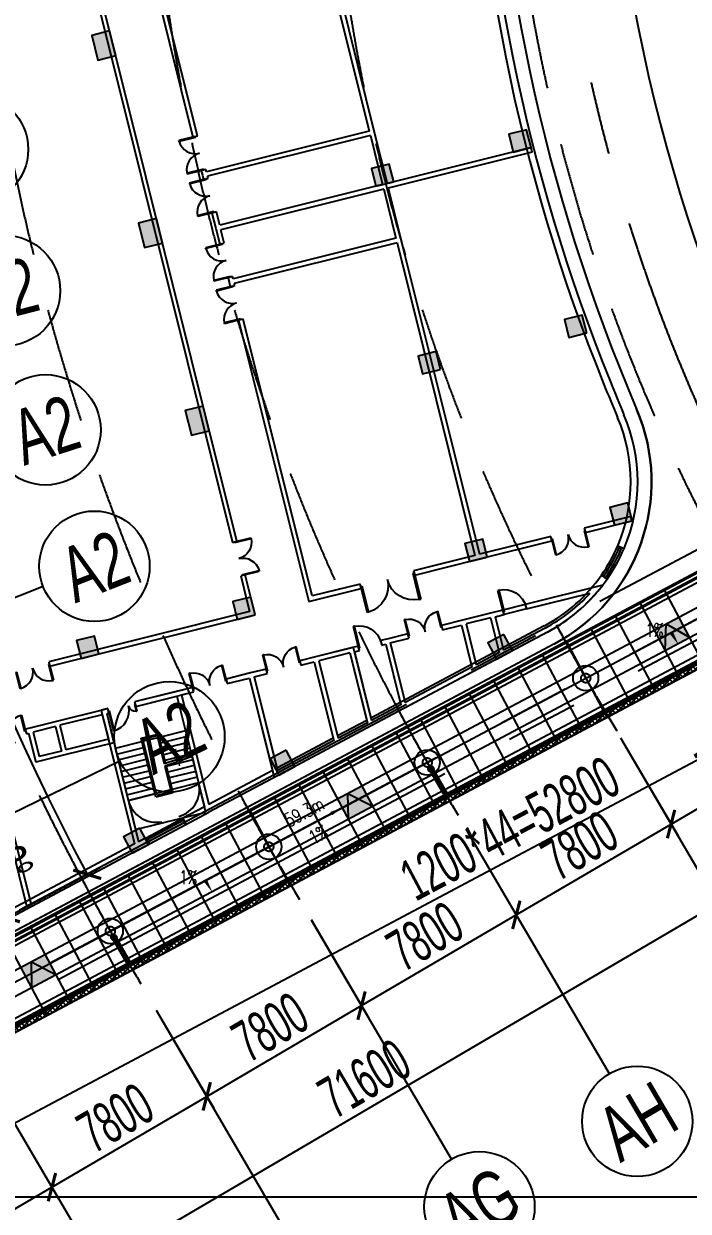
# Model space of a CAD drawing. Extents: x 1962160 to 37842216, y -162679 to 2997677.
# Drawn here: x 37514656 to 37543549, y 2691068 to 2742666 of the extents above; entities that cross this region are included whole.
import ezdxf
from ezdxf.enums import TextEntityAlignment as Align

# ---------------------------------------------------------------- set-up
doc = ezdxf.new("R2010")
doc.units = 0
doc.header["$LTSCALE"] = 1000
for name, pattern in [('CENTER', [2, 1.25, -0.25, 0.25, -0.25]), ('CENTER2', [28.575, 19.05, -3.175, 3.175, -3.175]), ('DASH', [0.35, 0.25, -0.1]), ('HIDDEN', [0.375, 0.25, -0.125])]:
    doc.linetypes.add(name, pattern=pattern)
doc.layers.get('0').update_dxf_attribs({"color": 8})
doc.layers.get('Defpoints').update_dxf_attribs({"color": 8})
for name, color, linetype in [('#幕墙线-平面', 8, 'Continuous'), ('#标注', 8, 'Continuous'), ('#虚线', 8, 'HIDDEN'), ('#轴线', 8, 'CENTER2'), ('1-WIN-1', 8, 'Continuous'), ('A-AL-E', 8, 'Continuous'), ('A-COLS-PLAN-C', 8, 'DASH'), ('A-COLS-PLAN-S', 8, 'DASH'), ('A-DETL-ALUM', 8, 'Continuous'), ('A-DIMS-SYMB', 8, 'Continuous'), ('A-FLOR', 8, 'Continuous'), ('A-FLOR-OTLN', 8, 'Continuous'), ('A-GRID', 8, 'CENTER'), ('A-HATH', 8, 'Continuous'), ('A-NOTE', 8, 'Continuous'), ('A-ROOF-DRAN', 8, 'Continuous'), ('A-STRS-HRAL', 8, 'Continuous'), ('COLUMN', 8, 'Continuous'), ('DIM', 8, 'Continuous'), ('G-ACCS', 8, 'Continuous'), ('PUB_HATCH', 8, 'Continuous'), ('周边建筑', 8, 'Continuous'), ('建-填充', 8, 'Continuous'), ('水-雨水-压力流-标识', 8, 'Continuous')]:
    doc.layers.add(name, color=color, linetype=linetype)
doc.layers.add('A-X-CHEK', color=8, linetype='Continuous', plot=False)
doc.styles.add('#文字', font='jrs.shx', dxfattribs={"width": 0.7, "bigfont": 'hztxt.shx'})
doc.styles.add('_TCH_DIM', font='SIMPLEX', dxfattribs={"bigfont": 'GBCBIG'})
doc.styles.add('JHZX', font='jrs.shx', dxfattribs={"width": 0.6, "bigfont": 'jhz.shx'})
doc.dimstyles.new('JZBZ-600', dxfattribs={"dimscale": 600, "dimtxt": 3, "dimasz": 1.5, "dimexe": 1, "dimexo": 1, "dimgap": 0.5, "dimtad": 1, "dimdec": 0, "dimdsep": 46, "dimtxsty": 'JHZX', "dimblk1": 'ARCHTICK', "dimblk2": 'ARCHTICK', "dimsah": 1, "dimcen": 0, "dimclrd": 1, "dimclre": 1, "dimclrt": 2, "dimadec": 1, "dimazin": 2, "dimtfac": 1, "dimtdec": 0, "dimtix": 1, "dimtmove": 0, "dimatfit": 3, "dimfxl": 1, "dimtolj": 1, "dimlwd": -1, "dimlwe": -1, "dimarcsym": 1})

# ---------------------------------------------------------------- blocks, each defined once
blk = doc.blocks.new('排水沟区域')
at = {"layer": 'A-HATH'}
h = blk.add_hatch(dxfattribs=at)
h.set_pattern_fill('ANSI37', color=256, scale=100)
h.set_pattern_definition([(45, (0, 0), (-112.2532015, 112.2532015), []), (135, (0, 0), (-112.2532015, -112.2532015), [])])
edge = h.paths.add_edge_path()
edge.add_arc((35596527, 2883876), 6300, 248.9342, 278.1515, ccw=False)
edge.add_arc((35587918, 2861526), 17650, 68.9342, 118)
edge.add_line((35579632, 2877110), (35548509, 2860561))
edge.add_arc((35527312, 2900427), 45150, 284.0803, 298, ccw=False)
edge.add_line((35538296, 2856633), (35538377, 2857015))
edge.add_arc((35527312, 2900427), 44800, 284.2996, 298)
edge.add_line((35548344, 2860871), (35579468, 2877419))
edge.add_arc((35587918, 2861526), 18000, 68.9342, 118, ccw=False)
edge.add_arc((35596527, 2883876), 5950, 248.9342, 276.1268)
edge.add_arc((35647973, 2918657), 65100, 218.69365, 219.05579)
blk.add_lwpolyline([(35597420, 2877639, -0.12818), (35594262, 2877997, 0.217422), (35579632, 2877110), (35548509, 2860561, -0.060811), (35538296, 2856633), (35538377, 2857015, 0.059851), (35548344, 2860871), (35579468, 2877419, -0.217422), (35594388, 2878323, 0.11921), (35597162, 2877960, 0.00158), (35597420, 2877639)], format="xyb", dxfattribs=at)
blk = doc.blocks.new('A$C58e34137')
at = {"layer": 'A-X-CHEK'}
blk.add_blockref('排水沟区域', (-35647973, -2918657), dxfattribs=at)
blk = doc.blocks.new('雨水立管')
for radius in [80, 50]:
    blk.add_circle((0, 0), radius)
blk = doc.blocks.new('雨水')
at = {"layer": 'A-DIMS-SYMB'}
for points in [[(35576600, 2878870, 0, 0, 0), (35577451, 2877444, 0, 160, 0), (35577143, 2877959, 0, 0, 0)], [(35556330, 2868118, 0, 0, 0), (35557180, 2866692, 0, 160, 0), (35556873, 2867207, 0, 0, 0)]]:
    blk.add_lwpolyline(points, format="xyseb", dxfattribs=at)
at = {"layer": 'A-ROOF-DRAN'}
for points in [[(35566612, 2872029), (35567256, 2870923)], [(35566676, 2872067), (35567321, 2870960)], [(35566741, 2872104), (35567386, 2870998)], [(35552831, 2864703), (35553470, 2863593)], [(35552961, 2864778), (35553600, 2863668)]]:
    blk.add_lwpolyline(points, dxfattribs=at)
at = {"xscale": 1.5, "yscale": 1.5, "zscale": 1.5}
for p in [(35566676, 2872067), (35552896, 2864741)]:
    blk.add_blockref('雨水立管', p, dxfattribs=at)
at = {"layer": 'A-DIMS-SYMB', "style": '_TCH_DIM', "width": 0.705882}
for p in [(35576003, 2877805), (35555732, 2867053)]:
    blk.add_text('1%', height=595, dxfattribs=at).set_placement(p)
blk = doc.blocks.new('1100')
at = {"layer": 'A-DETL-ALUM', "ltscale": 0.3}
blk.add_circle((35572079, 2737405), 550, dxfattribs=at)
blk = doc.blocks.new('_YZHK')
blk.add_circle((0, 0), 0.5)
blk = doc.blocks.new('ASDFASD')
at = {"layer": 'A-COLS-PLAN-C', "ltscale": 0.3, "xscale": 400, "yscale": 400, "zscale": 400}
for p in [(35573408, 2876009), (35566518, 2872345), (35559628, 2868682), (35552739, 2865019)]:
    blk.add_blockref('_YZHK', p, dxfattribs=at)
blk = doc.blocks.new('$WINLIB2D$00000001')
for points in [[(-0.5, 0.5), (-0.5, -0.5)], [(-0.5, 0.5), (0.5, 0.5)], [(0.5, -0.5), (0.5, 0.5)], [(0.5, 0.167), (-0.5, 0.167)], [(0.5, -0.167), (-0.5, -0.167)], [(-0.5, -0.5), (0.5, -0.5)]]:
    blk.add_lwpolyline(points)
blk = doc.blocks.new('$DorLib2D$00000002')
at = {"layer": '1-WIN-1'}
for p, q in [((-0.5, 0), (-0.5, 0.4875)), ((-0.475, 0.4875), (-0.5, 0.4875)), ((-0.475, 0), (-0.475, 0.4875)), ((0.475, 0), (0.475, 0.4875)), ((0.475, 0.4875), (0.5, 0.4875)), ((0.5, 0), (0.5, 0.4875)), ((-0.5, 0), (-0.475, 0)), ((0.5, 0), (0.475, 0))]:
    blk.add_line(p, q, dxfattribs=at)
for centre, start, end in [((-0.4875, 0), 0, 88.53072), ((0.4875, 0), 91.46928, 180)]:
    blk.add_arc(centre, 0.4875, start, end, dxfattribs=at)
blk = doc.blocks.new('$DorLib2D$00000225')
for p, q in [((0.475, -0.001), (0.475, 0.752)), ((0.475, 0.752), (0.5, 0.752)), ((0.5, -0.001), (0.5, 0.752)), ((-0.5, 0), (-0.5, 0.252)), ((-0.475, 0.252), (-0.5, 0.252)), ((-0.475, 0), (-0.475, 0.252)), ((-0.475, 0), (-0.5, 0)), ((0.475, -0.001), (0.5, -0.001))]:
    blk.add_line(p, q)
for centre, radius, start, end in [((0.505, -0.002), 0.755, 92.2493, 179.7238), ((-0.501, 0.003), 0.251, 359.7899, 84.0974)]:
    blk.add_arc(centre, radius, start, end)
blk = doc.blocks.new('$DorLib2D$00000001')
for p, q in [((0.45, 0.975), (0.5, 0.975)), ((0.45, 0), (0.45, 0.975)), ((0.5, 0), (0.5, 0.975)), ((0.5, 0), (0.45, 0))]:
    blk.add_line(p, q)
blk.add_arc((0.475, 0), 0.975, 91.4693, 180)
blk = doc.blocks.new('_FZH')
blk.add_lwpolyline([(-0.5, -0.5), (0.5, -0.5), (0.5, 0.5), (-0.5, 0.5)], close=True)
at = {"layer": 'PUB_HATCH'}
blk.add_solid([(-0.5, -0.5), (0.5, -0.5), (-0.5, 0.5), (0.5, 0.5)], dxfattribs=at)
blk = doc.blocks.new('567')
at = {"layer": '周边建筑'}
for p, q in [((-41177, 75951), (-55910, 103660)), ((-50094, 93999), (-54884, 103008)), ((-49854, 94187), (-54547, 103014)), ((-45497, 100633), (-52545, 98875)), ((-45448, 100439), (-52497, 98681)), ((-52497, 98681), (-52545, 98875)), ((-45037, 98789), (-46298, 98475)), ((-44989, 98595), (-46056, 98329)), ((-44867, 98934), (-45061, 98886)), ((-45061, 98886), (-45037, 98789)), ((-44747, 97625), (-44989, 98595)), ((-44819, 98740), (-44867, 98934)), ((-44528, 97576), (-44819, 98740)), ((-45984, 97213), (-46298, 98475)), ((-45814, 97359), (-46056, 98329)), ((-44747, 97625), (-45814, 97359)), ((-44020, 95538), (-44528, 97576)), ((-41933, 97914), (-42127, 97866)), ((-42127, 97866), (-39901, 88939)), ((-39756, 89181), (-41933, 97914)), ((-45452, 95078), (-45984, 97213)), ((-44698, 97431), (-45766, 97164)), ((-45306, 95321), (-45766, 97164)), ((-44239, 95587), (-44698, 97431)), ((-9769, 96658), (-36748, 89931)), ((-36700, 89737), (-9721, 96464)), ((-44045, 95635), (-49854, 94187)), ((-44239, 95587), (-45306, 95321)), ((-43972, 95344), (-44045, 95635)), ((-43972, 95344), (-44020, 95538)), ((-44190, 95393), (-49757, 94005)), ((-47965, 94452), (-45694, 95018)), ((-45947, 94955), (-45659, 93800)), ((-45694, 95018), (-45406, 93863)), ((-44190, 95393), (-45452, 95078)), ((-44190, 95393), (-44166, 95296)), ((-44190, 95393), (-44166, 95296)), ((-44166, 95296), (-43972, 95344)), ((-44166, 95296), (-43972, 95344)), ((-47965, 94452), (-49226, 94137)), ((-47965, 94452), (-47677, 93297)), ((-47677, 93297), (-47965, 94452)), ((-47712, 94515), (-47425, 93360)), ((-47460, 94578), (-47172, 93423)), ((-47208, 94641), (-46920, 93486)), ((-46956, 94704), (-46668, 93549)), ((-46703, 94766), (-46415, 93612)), ((-46451, 94829), (-46163, 93675)), ((-46199, 94892), (-45911, 93738)), ((-5943, 94932), (-19139, 91642)), ((-19090, 91448), (-6088, 94690)), ((-50094, 93999), (-49847, 93536)), ((-49582, 93677), (-49757, 94005)), ((-49226, 94137), (-48464, 91081)), ((-43682, 94180), (-43876, 94132)), ((-43682, 94180), (-43876, 94132)), ((-43876, 94132), (-43428, 92337)), ((-43876, 94132), (-43247, 91609)), ((-43210, 92288), (-43682, 94180)), ((-43053, 91657), (-43682, 94180)), ((-49847, 93536), (-49582, 93677)), ((-47822, 93261), (-45261, 93900)), ((-47750, 93217), (-45305, 93827)), ((-47662, 93239), (-45392, 93805)), ((-45235, 93174), (-45392, 93805)), ((-45305, 93827), (-45147, 93196)), ((-45261, 93900), (-45075, 93153)), ((-47636, 92514), (-47822, 93261)), ((-47592, 92587), (-47750, 93217)), ((-47505, 92608), (-47662, 93239)), ((-45147, 93196), (-46378, 92889)), ((-45235, 93174), (-46378, 92889)), ((-46190, 92355), (-46378, 92889)), ((-45075, 93153), (-46358, 92832)), ((-45689, 91773), (-45977, 92928)), ((-45437, 91836), (-45725, 92990)), ((-45184, 91899), (-45472, 93053)), ((-44932, 91962), (-45220, 93116)), ((-46456, 92808), (-47636, 92514)), ((-46476, 92865), (-47592, 92587)), ((-46476, 92865), (-47505, 92608)), ((-47203, 91395), (-47491, 92550)), ((-47203, 91395), (-47491, 92550)), ((-46950, 91458), (-47238, 92613)), ((-46698, 91521), (-46986, 92676)), ((-46446, 91584), (-46734, 92739)), ((-46194, 91647), (-46481, 92802)), ((-46293, 92347), (-46476, 92865)), ((-46315, 92191), (-46107, 92361)), ((-46107, 92361), (-46293, 92347)), ((-45941, 91710), (-46229, 92865)), ((-48737, 92087), (-49002, 91947)), ((-49002, 91947), (-48473, 90951)), ((-48233, 91139), (-48737, 92087)), ((-43428, 92337), (-48233, 91139)), ((-43380, 92142), (-48136, 90957)), ((-46137, 92204), (-46315, 92191)), ((-46059, 91681), (-46240, 92196)), ((-45961, 91705), (-46137, 92204)), ((-44932, 91962), (-45961, 91705)), ((-43380, 92142), (-43247, 91609)), ((-43053, 91657), (-43210, 92288)), ((-48464, 91081), (-47203, 91395)), ((-46059, 91681), (-47203, 91395)), ((-43247, 91609), (-43053, 91657)), ((-43247, 91609), (-43053, 91657)), ((-19139, 91642), (-19090, 91448)), ((-46900, 87993), (-48473, 90951)), ((-46660, 88181), (-48136, 90957)), ((-22438, 90820), (-23117, 90650)), ((-22389, 90625), (-22438, 90820)), ((-20788, 91231), (-20982, 91182)), ((-20982, 91182), (-20934, 90988)), ((-20934, 90988), (-20837, 91013)), ((-19071, 83929), (-20837, 91013)), ((-20594, 91279), (-20788, 91231)), ((-20643, 91061), (-20546, 91085)), ((-18877, 83978), (-20643, 91061)), ((-20546, 91085), (-20594, 91279)), ((-23117, 90650), (-23796, 90481)), ((-23796, 90481), (-23748, 90287)), ((-23748, 90287), (-23166, 90432)), ((-21400, 83349), (-23166, 90432)), ((-22972, 90480), (-22389, 90625)), ((-21205, 83397), (-22972, 90480)), ((-42690, 90202), (-42884, 90153)), ((-42690, 90202), (-42884, 90153)), ((-42884, 90153), (-42642, 89183)), ((-42884, 90153), (-42642, 89183)), ((-42424, 89134), (-42690, 90202)), ((-42424, 89134), (-42690, 90202)), ((-36748, 89931), (-36700, 89737)), ((-25446, 90070), (-25640, 90021)), ((-25640, 90021), (-25591, 89827)), ((-25591, 89827), (-25494, 89851)), ((-23728, 82768), (-25494, 89851)), ((-25252, 90118), (-25446, 90070)), ((-25300, 89900), (-25203, 89924)), ((-23534, 82817), (-25300, 89900)), ((-25203, 89924), (-25252, 90118)), ((-39901, 88939), (-38155, 89374)), ((-38203, 89568), (-39756, 89181)), ((-27095, 89658), (-39321, 86610)), ((-39078, 86464), (-27047, 89464)), ((-38155, 89374), (-38203, 89568)), ((-27047, 89464), (-27095, 89658)), ((-42642, 89183), (-46960, 88106)), ((-42594, 88989), (-46664, 87974)), ((-42642, 89183), (-46660, 88181)), ((-42594, 88989), (-46564, 87999)), ((-42594, 88989), (-42448, 88407)), ((-42594, 88989), (-42448, 88407)), ((-42254, 88455), (-42424, 89134)), ((-42254, 88455), (-42424, 89134)), ((-42448, 88407), (-42254, 88455)), ((-42448, 88407), (-42254, 88455)), ((-45497, 85354), (-46960, 88106)), ((-45497, 85354), (-46900, 87993)), ((-45357, 85517), (-46664, 87974)), ((-45257, 85542), (-46564, 87999)), ((-4274, 87413), (-18925, 83760)), ((-4322, 87607), (-18877, 83978)), ((-41892, 87000), (-42086, 86951)), ((-41892, 87000), (-42086, 86951)), ((-42086, 86951), (-41940, 86369)), ((-42086, 86951), (-41940, 86369)), ((-41722, 86321), (-41892, 87000)), ((-41722, 86321), (-41892, 87000)), ((-41940, 86369), (-45357, 85517)), ((-41892, 86175), (-45260, 85335)), ((-41940, 86369), (-45257, 85542)), ((-41892, 86175), (-45160, 85360)), ((-41553, 84817), (-41892, 86175)), ((-41553, 84817), (-41892, 86175)), ((-41311, 84671), (-41722, 86321)), ((-41335, 84768), (-41722, 86321)), ((-39321, 86610), (-38752, 84330)), ((-38558, 84378), (-39078, 86464)), ((-44723, 83899), (-45497, 85354)), ((-44723, 83899), (-45497, 85354)), ((-44583, 84061), (-45260, 85335)), ((-44483, 84086), (-45160, 85360)), ((-41553, 84817), (-44583, 84061)), ((-41505, 84623), (-44486, 83879)), ((-41553, 84817), (-44483, 84086)), ((-41311, 84671), (-44386, 83904)), ((-41505, 84623), (-41451, 84407)), ((-41257, 84456), (-41335, 84768)), ((-41451, 84407), (-41257, 84456)), ((-38752, 84330), (-38558, 84378)), ((-40647, 76233), (-44723, 83899)), ((-43949, 82443), (-44723, 83899)), ((-43809, 82605), (-44486, 83879)), ((-40382, 76374), (-44386, 83904)), ((-19071, 83929), (-21205, 83397)), ((-18925, 83760), (-21157, 83203)), ((-41166, 83264), (-43809, 82605)), ((-41015, 83485), (-41209, 83437)), ((-41209, 83437), (-41166, 83264)), ((-40948, 83216), (-41015, 83485)), ((-40718, 82294), (-40948, 83216)), ((-21351, 83155), (-23583, 82598)), ((-21400, 83349), (-23534, 82817)), ((-19790, 76895), (-21351, 83155)), ((-19596, 76943), (-21157, 83203)), ((-41118, 83070), (-43712, 82423)), ((-41118, 83070), (-40912, 82245)), ((-23728, 82768), (-37312, 79381)), ((-23583, 82598), (-37264, 79187)), ((-42304, 79349), (-43949, 82443)), ((-42164, 79511), (-43712, 82423)), ((-40912, 82245), (-40718, 82294)), ((-37978, 82050), (-38172, 82001)), ((-37312, 79381), (-37978, 82050)), ((-38172, 82001), (-37482, 79236)), ((-40355, 80838), (-40549, 80790)), ((-40549, 80790), (-40344, 79965)), ((-40125, 79917), (-40355, 80838)), ((-40344, 79965), (-42164, 79511)), ((-40295, 79771), (-42067, 79330)), ((-40029, 78704), (-40295, 79771)), ((-39811, 78655), (-40125, 79917)), ((-41675, 78166), (-42304, 79349)), ((-41535, 78329), (-42067, 79330)), ((-37482, 79236), (-36684, 76034)), ((-36490, 76082), (-37264, 79187)), ((-40029, 78704), (-41535, 78329)), ((-39981, 78510), (-41438, 78147)), ((-39981, 78510), (-39884, 78119)), ((-39689, 78168), (-39811, 78655)), ((-40648, 76234), (-41675, 78166)), ((-40471, 76328), (-41438, 78147)), ((-39884, 78119), (-39689, 78168)), ((-39640, 77144), (-39884, 78119)), ((-39446, 77193), (-39689, 78168)), ((-39446, 77193), (-39640, 77144)), ((-39640, 77144), (-38949, 74373)), ((-38607, 73828), (-39446, 77193)), ((-19790, 76895), (-19596, 76943)), ((-36684, 76034), (-36490, 76082)), ((-36127, 74627), (-36321, 74578)), ((-36321, 74578), (-35818, 72562)), ((-35624, 72610), (-36127, 74627)), ((-38342, 73634), (-38170, 73880)), ((-36896, 73175), (-37014, 72899)), ((-35818, 72562), (-35624, 72610))]:
    blk.add_line(p, q, dxfattribs=at)
for points, format in [([(-1000, 78694, 0.098236), (-30965, 72352, -0.389733), (-41177, 75951), (-55910, 103660, -0.432463), (-52158, 114698, -0.001332), (-51546, 114974, -0.001332)], "xyb"), ([(-45287, 94497, 0, 0, 0), (-48527, 93689, 0, 0, 0), (-48062, 91825, 0, 0, 0), (-46170, 92297, 0, 80, 0), (-46461, 92224, 0, 0, 0)], "xyseb"), ([(-44880, 92619, 0, 0, 0), (-46015, 92336, 0, 80, 0), (-45724, 92408, 0, 0, 0)], "xyseb")]:
    blk.add_lwpolyline(points, format=format, dxfattribs=at)
for centre, radius, start, end in [((-47662, 93239), 1250, 104, 191.2487), ((-47493, 92560), 1200, 194.4775, 284), ((0, 0), 79600, 90.64783, 112.05721), ((0, 0), 79300, 90.65028, 112.05727), ((0, 0), 78700, 90.72805, 113.17007), ((-34113, 79707), 7100, 208, 235.1487), ((-34113, 79707), 8000, 208, 293.1701), ((-34113, 79707), 7400, 208, 235.1487), ((-34113, 79707), 7400, 208.0118, 232.603), ((-34113, 79707), 7200, 208.012, 227.8011), ((-34113, 79707), 7200, 235.1487, 246.9218), ((-34113, 79707), 7100, 235.1487, 246.9218), ((-34113, 79707), 7400, 235.1487, 246.9218), ((-34113, 79707), 7300, 235.1487, 246.9218), ((-1683, 4041), 75222, 112.02483, 113.20245), ((-1683, 4041), 74922, 112.02476, 113.20251), ((-34113, 79707), 7400, 246.9218, 293.1708), ((-34113, 79707), 7100, 246.9218, 293.1701)]:
    blk.add_arc(centre, radius, start, end, dxfattribs=at)
at = {"layer": 'COLUMN'}
for p, xscale, yscale, zscale, rotation in [((-41304, 96216), 799.9999999999732, 799.9999999999732, 799.9999999999732, 14.00000000000445), ((-15159, 95520), 1099.999999999926, 799.9999999999873, 799.999999999987, 14.00000000000297), ((-49705, 94121), 800.0000000002524, 800.0000000002524, 800.0000000002524, 117.9999999999917), ((-23309, 93488), 1099.999999999926, 799.9999999999873, 799.999999999987, 14.00000000000297), ((-31460, 91456), 1099.999999999926, 799.9999999999873, 799.999999999987, 14.00000000000297), ((-39610, 89424), 799.999999999987, 799.999999999987, 799.999999999987, 14.00000000000849), ((-46318, 87751), 799.9999999999376, 799.9999999999376, 799.9999999999376, 117.9999999999848), ((-20793, 83397), 800.0000000005235, 800.0000000005235, 800.0000000005235, 14.00000000002469), ((-28944, 81365), 800.0000000004529, 800.0000000004529, 800.0000000004529, 14.00000000000447), ((-37094, 79333), 800.0000000003544, 800.0000000003544, 800.0000000003544, 13.99999999997616), ((-41286, 78287), 800.0000000000465, 800.0000000000465, 800.0000000000465, 117.9999999999995), ((-19305, 77430), 800.0000000005235, 800.0000000005235, 800.0000000005235, 14.00000000002469), ((-27357, 75010), 800.0000000003544, 800.0000000003544, 800.0000000003544, 13.99999999997616), ((-35522, 73026), 800.0000000003544, 800.0000000003544, 800.0000000003544, 13.99999999997616)]:
    blk.add_blockref('_FZH', p, dxfattribs=dict(at, xscale=xscale, yscale=yscale, zscale=zscale, rotation=rotation))
at = {"layer": '周边建筑'}
for name, p, xscale, yscale, zscale, rotation in [('$DorLib2D$00000002', (-45146, 99638), 1500, 1500, -1500, 284.0000000000013), ('$DorLib2D$00000002', (-42212, 98617), 1500, 1500, 1500, 103.9999999999994), ('$DorLib2D$00000225', (-43924, 94738), 1200, 1200, 200, 104.0000000000005), ('$DorLib2D$00000225', (-43924, 94738), 1200, 1200, 1200, 104.0000000000039), ('$WINLIB2D$00000001', (-49292, 92812), 1800, 300, -1800, 297.9999999999936), ('$DorLib2D$00000002', (-19842, 91364), 1500, 1500, 200, 14.00000000000031), ('$DorLib2D$00000002', (-42968, 90905), -1500, 1500, 200, 284.0000000000074), ('$DorLib2D$00000002', (-42968, 90905), -1500, 1500, 1500, 284.0000000000039), ('$DorLib2D$00000002', (-21686, 90904), 1500.000000000001, 1500.000000000001, 200, 14.00000000000847), ('$DorLib2D$00000002', (-24500, 90202), 1500, 1500, 200, 13.99999999999165), ('$DorLib2D$00000002', (-26343, 89743), 1500, 1500, 200, 14.00000000000059), ('$DorLib2D$00000002', (-37451, 89653), -1500, 1500, 1500, 193.9999999999991), ('$DorLib2D$00000002', (-42170, 87703), -1500, 1500, 200, 283.9999999999999), ('$DorLib2D$00000002', (-42170, 87703), -1500, 1500, 1500, 283.9999999999999), ('$DorLib2D$00000001', (-41233, 83946), -1000, 1000, 1000, 284.0000000000084), ('$DorLib2D$00000002', (-38365, 83190), -2400, 2400, 200, 104.000000000001), ('$DorLib2D$00000002', (-40634, 81542), -1500.000000000001, 1500, 1500, 283.9999999999999), ('$DorLib2D$00000001', (-39665, 77656), -1004.987562112109, 1004.987562112109, 1004.987562112109, 284.0000000000005), ('$DorLib2D$00000002', (-36405, 75330), 1500, 1500, 200, 103.9999999999939)]:
    blk.add_blockref(name, p, dxfattribs=dict(at, xscale=xscale, yscale=yscale, zscale=zscale, rotation=rotation))
blk = doc.blocks.new('总体道路0521')
at = {"layer": 'G-ACCS'}
blk.add_line((35647932.545, 2918591.977), (35647866.065, 2918591.977), dxfattribs=at)
blk.add_arc((35647972.511, 2918657.177), 73.7, 182.27214, 208.50495, dxfattribs=at)
blk = doc.blocks.new('A$C06ac024f')
at = {"layer": 'A-AL-E'}
for points in [[(-60430, -24211, -0.319982), (-66561, -36411), (-103566, -56086, -0.432463), (-114880, -52240, -0.001403), (-115171, -51595)], [(-66627, -36389), (-103589, -56042, -0.432463), (-114834, -52220, -0.001385), (-115122, -51583)], [(-50267, -40767, -0.141461), (-53638, -40474, 0.217422), (-68434, -41370), (-99558, -57919, -0.182927), (-131127, -61945, 0.1475), (-148450, -62949, 0.135523)], [(-50228, -40963, -0.141461), (-53710, -40661, 0.217422), (-68340, -41547), (-99464, -58096, -0.182927), (-131174, -62139, 0.1475), (-148382, -63136, 0.1475)]]:
    blk.add_lwpolyline(points, format="xyb", dxfattribs=at)
at = {"layer": 'A-DIMS-SYMB'}
blk.add_lwpolyline([(-88069, -49830, 0, 0, 0), (-85105, -48254, 0, 160, 0), (-85635, -48535, 0, 0, 0)], format="xyseb", dxfattribs=at)
at = {"layer": 'A-FLOR-OTLN'}
blk.add_lwpolyline([(-109101, -59317, 0.09676), (-102123, -57301), (-56188, -32877)], format="xyb", dxfattribs=at)
at = {"layer": 'A-STRS-HRAL'}
for points in [[(-103401, -56395), (-66397, -36720, 0.289241), (-59936, -25409, -0.002385), (-60176, -24837, -0.302454), (-66491, -36543), (-103495, -56219, -0.16005), (-108631, -57107), (-108673, -57303, 0.16043), (-103401, -56395)], [(-103401, -56395), (-66397, -36720, 0.289241), (-59936, -25409, -0.002385), (-60176, -24837, -0.302454), (-66491, -36543), (-103495, -56219, -0.16005), (-108631, -57107), (-108673, -57303, 0.16043), (-103401, -56395)], [(-109595, -61643), (-109549, -61424, 0.059294), (-99722, -57610), (-68599, -41061, -0.217422), (-53512, -40147, 0.113563), (-50959, -40511, 0.000917), (-50811, -40698, -0.11921), (-53584, -40334, 0.217422), (-68505, -41238), (-99628, -57787, -0.059851), (-109595, -61643)]]:
    blk.add_lwpolyline(points, format="xyb", dxfattribs=at)
at = {"xscale": 1000, "yscale": 1000, "zscale": 1000}
blk.add_blockref('总体道路0521', (-35647972511, -2918657177), dxfattribs=at)
at = {"layer": 'A-COLS-PLAN-S'}
blk.add_blockref('ASDFASD', (-35647973, -2918657), dxfattribs=at)
at = {"layer": 'A-ROOF-DRAN'}
blk.add_blockref('雨水', (-35647973, -2918657), dxfattribs=at)
at = {"layer": '周边建筑', "rotation": 90}
blk.add_blockref('567', (0, 0), dxfattribs=at)
at = {"layer": '水-雨水-压力流-标识'}
for p in [(-35646647, -2780051), (-35653536, -2783715), (-35660426, -2787378), (-35667315, -2791041)]:
    blk.add_blockref('1100', p, dxfattribs=at)
at = {"layer": 'A-NOTE', "style": '_TCH_DIM', "width": 0.705882}
for s, p in [('59.3m', (-87461, -49144)), ('1%', (-86406, -49892))]:
    blk.add_text(s, height=595, rotation=28.0098, dxfattribs=at).set_placement(p)
blk = doc.blocks.new('A$C41f195f4')
at = {"layer": '建-填充', "ltscale": 10}
h = blk.add_hatch(color=256, dxfattribs=at)
h.dxf.hatch_style = 1
h.paths.add_polyline_path([(-98063, -54661), (-99122, -55224), (-98653, -56107), (-97593, -55544)])
h.paths.add_polyline_path([(-84289, -47337), (-85348, -47900), (-84879, -48783), (-83819, -48220)])
h.paths.add_polyline_path([(-70045, -40896), (-70515, -40013), (-71574, -40577), (-71105, -41460)])
h.paths.add_polyline_path([(-57800, -33253), (-58860, -33816), (-58390, -34699), (-57331, -34136)])
at = {"layer": 'DIM', "ltscale": 10}
for points in [[(-71105, -41460), (-71064, -40305), (-70045, -40896)], [(-84879, -48783), (-84909, -47667), (-83819, -48220)], [(-98653, -56107), (-98660, -54979), (-97593, -55544)]]:
    blk.add_lwpolyline(points, dxfattribs=at)
blk = doc.blocks.new('A$C80b62fe7')
at = {"layer": '#幕墙线-平面'}
for points in [[(14311, 156178), (-29519, 132873)], [(14780, 155295), (-29058, 131986)]]:
    blk.add_lwpolyline(points, dxfattribs=at)
for points in [[(4589, 152271), (-32416, 132596, -0.432463), (-44019, 136540, -0.001385), (-44308, 137178, -0.001385)], [(4467, 152501), (-32538, 132825, -0.432463), (-43783, 136648, -0.001385), (-44070, 137285)], [(20773, 148160, -0.141461), (17435, 148449, 0.217422), (2589, 147550), (-28534, 131001, -0.182927), (-60062, 126981, 0.147323), (-77400, 125982, 0.147323)], [(20823, 147904, -0.141461), (17342, 148207, 0.217422), (2711, 147320), (-28412, 130772, -0.182927), (-60122, 126728, 0.147323), (-77311, 125738, 0.147323)]]:
    blk.add_lwpolyline(points, format="xyb", dxfattribs=at)
for radius, start, end in [(128529, 333.50225, 195.7758), (127529, 333.53985, 195.7884)]:
    blk.add_arc((71052, 188867), radius, start, end, dxfattribs=at)
blk = doc.blocks.new('DASWQE')
at = {"layer": '#幕墙线-平面', "ltscale": 10}
for points in [[(-69395, -42106), (-71156, -38795)], [(-70455, -42669), (-72215, -39358)], [(-71514, -43233), (-73275, -39922)], [(-72574, -43796), (-74334, -40485)], [(-73633, -44359), (-75394, -41048)], [(-74693, -44923), (-76454, -41612)], [(-75753, -45486), (-77513, -42175)], [(-76812, -46050), (-78573, -42739)], [(-77872, -46613), (-79632, -43302)], [(-78931, -47176), (-80692, -43865)], [(-79991, -47740), (-81751, -44429)], [(-81050, -48303), (-82811, -44992)], [(-82110, -48866), (-83870, -45555)], [(-83169, -49430), (-84930, -46119)], [(-84229, -49993), (-85989, -46682)], [(-85288, -50556), (-87049, -47245)], [(-86348, -51120), (-88108, -47809)], [(-87407, -51683), (-89168, -48372)], [(-88467, -52247), (-90228, -48936)], [(-89527, -52810), (-91287, -49499)], [(-90586, -53373), (-92347, -50062)], [(-91646, -53937), (-93406, -50626)], [(-92705, -54500), (-94466, -51189)], [(-93765, -55063), (-95525, -51752)], [(-94824, -55627), (-96585, -52316)], [(-95884, -56190), (-97644, -52879)], [(-96943, -56754), (-98704, -53442)], [(-98003, -57317), (-99763, -54006)]]:
    blk.add_lwpolyline(points, dxfattribs=at)
at = {"layer": 'DIM', "ltscale": 10}
blk.add_blockref('A$C80b62fe7', (-71047, -188863), dxfattribs=at)
blk = doc.blocks.new('_ARCHTICK')
at = {"const_width": 0.15}
blk.add_lwpolyline([(-0.5, -0.5), (0.5, 0.5)], dxfattribs=at)
blk = doc.blocks.new('*D199')
at = {"layer": '#标注', "color": 1, "transparency": 16777216}
for p, q in [((36680633, 2857635), (36683130, 2853375)), ((36673466, 2848406), (36682826, 2853893)), ((36671272, 2852148), (36673769, 2847889))]:
    blk.add_line(p, q, dxfattribs=at)
at = {"layer": 'Defpoints', "color": 0, "transparency": 16777216}
for p in [(36680330, 2858152), (36682826, 2853893), (36670969, 2852666)]:
    blk.add_point(p, dxfattribs=at)
at = {"layer": '#标注', "color": 1, "transparency": 16777216, "xscale": 900, "yscale": 900, "zscale": 900}
for p, rotation in [((36682826, 2853893), 30.37400968451742), ((36673466, 2848406), 210.3740096845174)]:
    blk.add_blockref('_ARCHTICK', p, dxfattribs=dict(at, rotation=rotation))
at = {"layer": '#标注', "color": 2, "transparency": 16777216, "insert": (36677539, 2852185), "char_height": 1800, "attachment_point": 5, "rotation": 30.374, "style": 'JHZX'}
blk.add_mtext('\\A1;10850', dxfattribs=at)
blk = doc.blocks.new('*D200')
at = {"layer": '#标注', "color": 1, "transparency": 16777216}
for p, q in [((36687363, 2861579), (36689859, 2857319)), ((36680633, 2857635), (36683130, 2853375)), ((36682826, 2853893), (36689556, 2857837))]:
    blk.add_line(p, q, dxfattribs=at)
at = {"layer": 'Defpoints', "color": 0, "transparency": 16777216}
for p in [(36687059, 2862096), (36680330, 2858152), (36689556, 2857837)]:
    blk.add_point(p, dxfattribs=at)
at = {"layer": '#标注', "color": 1, "transparency": 16777216, "xscale": 900, "yscale": 900, "zscale": 900}
for p, rotation in [((36689556, 2857837), 30.37400968451885), ((36682826, 2853893), 210.3740096845188)]:
    blk.add_blockref('_ARCHTICK', p, dxfattribs=dict(at, rotation=rotation))
at = {"layer": '#标注', "color": 2, "transparency": 16777216, "insert": (36685584, 2856900), "char_height": 1800, "attachment_point": 5, "rotation": 30.374, "style": 'JHZX'}
blk.add_mtext('\\A1;7800', dxfattribs=at)
blk = doc.blocks.new('*D201')
at = {"layer": '#标注', "color": 1, "transparency": 16777216}
for p, q in [((36694092, 2865523), (36696589, 2861263)), ((36689556, 2857837), (36696285, 2861781)), ((36687363, 2861579), (36689859, 2857319))]:
    blk.add_line(p, q, dxfattribs=at)
at = {"layer": 'Defpoints', "color": 0, "transparency": 16777216}
for p in [(36693789, 2866040), (36687059, 2862096), (36696285, 2861781)]:
    blk.add_point(p, dxfattribs=at)
at = {"layer": '#标注', "color": 1, "transparency": 16777216, "xscale": 900, "yscale": 900, "zscale": 900}
for p, rotation in [((36696285, 2861781), 30.37400968451957), ((36689556, 2857837), 210.3740096845196)]:
    blk.add_blockref('_ARCHTICK', p, dxfattribs=dict(at, rotation=rotation))
at = {"layer": '#标注', "color": 2, "transparency": 16777216, "insert": (36692314, 2860844), "char_height": 1800, "attachment_point": 5, "rotation": 30.374, "style": 'JHZX'}
blk.add_mtext('\\A1;7800', dxfattribs=at)
blk = doc.blocks.new('*D202')
at = {"layer": '#标注', "color": 1, "transparency": 16777216}
for p, q in [((36703702, 3017080), (36713863, 3004073)), ((36670314, 2860018), (36684887, 2867766))]:
    blk.add_line(p, q, dxfattribs=at)
blk.add_arc((36780593, 2918654), 108993, 127.99706, 208, dxfattribs=at)
at = {"layer": 'Defpoints', "color": 0, "transparency": 16777216}
for p in [(36703333, 3017553), (36682082, 2965294), (36780593, 2918654), (36669784, 2859736)]:
    blk.add_point(p, dxfattribs=at)
at = {"layer": '#标注', "color": 1, "transparency": 16777216, "xscale": 900, "yscale": 900, "zscale": 900}
for p, rotation in [((36713494, 3004546), 37.99705879158693), ((36684357, 2867485), 297.9999999999892)]:
    blk.add_blockref('_ARCHTICK', p, dxfattribs=dict(at, rotation=rotation))
at = {"layer": '#标注', "color": 2, "transparency": 16777216, "insert": (36672808, 2941567), "char_height": 1800, "attachment_point": 5, "rotation": 77.9985, "style": 'JHZX'}
blk.add_mtext('\\A1;80°', dxfattribs=at)
blk = doc.blocks.new('*D220')
at = {"layer": '#标注', "color": 1, "transparency": 16777216}
for p, q in [((36668339, 2863905), (36679574, 2869384)), ((36670318, 2860020), (36681355, 2865889))]:
    blk.add_line(p, q, dxfattribs=at)
blk.add_arc((36780593, 2918654), 112993, 205.99991, 208, dxfattribs=at)
at = {"layer": 'Defpoints', "color": 0, "transparency": 16777216}
for p in [(36780593, 2918654), (36679618, 2867943), (36667800, 2863642), (36669789, 2859738)]:
    blk.add_point(p, dxfattribs=at)
at = {"layer": '#标注', "color": 1, "transparency": 16777216, "xscale": 900, "yscale": 900, "zscale": 900}
for p, rotation in [((36679035, 2869121), 115.9999107683656), ((36680825, 2865607), 297.9999999999622)]:
    blk.add_blockref('_ARCHTICK', p, dxfattribs=dict(at, rotation=rotation))
at = {"layer": '#标注', "color": 2, "transparency": 16777216, "insert": (36680984, 2867901), "char_height": 1800, "attachment_point": 5, "rotation": 297, "style": 'JHZX'}
blk.add_mtext('\\A1;2°', dxfattribs=at)
blk = doc.blocks.new('*D99')
at = {"layer": '#标注', "color": 1, "transparency": 16777216}
for p, q in [((36700821, 2869467), (36703318, 2865207)), ((36694092, 2865523), (36696589, 2861263)), ((36696285, 2861781), (36703015, 2865725))]:
    blk.add_line(p, q, dxfattribs=at)
at = {"layer": 'Defpoints', "color": 0, "transparency": 16777216}
for p in [(36700518, 2869984), (36693789, 2866040), (36703015, 2865725)]:
    blk.add_point(p, dxfattribs=at)
at = {"layer": '#标注', "color": 1, "transparency": 16777216, "xscale": 900, "yscale": 900, "zscale": 900}
for p, rotation in [((36703015, 2865725), 30.37400968451885), ((36696285, 2861781), 210.3740096845188)]:
    blk.add_blockref('_ARCHTICK', p, dxfattribs=dict(at, rotation=rotation))
at = {"layer": '#标注', "color": 2, "transparency": 16777216, "insert": (36699043, 2864788), "char_height": 1800, "attachment_point": 5, "rotation": 30.374, "style": 'JHZX'}
blk.add_mtext('\\A1;7800', dxfattribs=at)
blk = doc.blocks.new('*D100')
at = {"layer": '#标注', "color": 1, "transparency": 16777216}
for p, q in [((36707551, 2873411), (36710047, 2869151)), ((36700821, 2869467), (36703318, 2865207)), ((36703015, 2865725), (36709744, 2869669))]:
    blk.add_line(p, q, dxfattribs=at)
at = {"layer": 'Defpoints', "color": 0, "transparency": 16777216}
for p in [(36707247, 2873928), (36700518, 2869984), (36709744, 2869669)]:
    blk.add_point(p, dxfattribs=at)
at = {"layer": '#标注', "color": 1, "transparency": 16777216, "xscale": 900, "yscale": 900, "zscale": 900}
for p, rotation in [((36709744, 2869669), 30.37400968451846), ((36703015, 2865725), 210.3740096845185)]:
    blk.add_blockref('_ARCHTICK', p, dxfattribs=dict(at, rotation=rotation))
at = {"layer": '#标注', "color": 2, "transparency": 16777216, "insert": (36705772, 2868732), "char_height": 1800, "attachment_point": 5, "rotation": 30.374, "style": 'JHZX'}
blk.add_mtext('\\A1;7800', dxfattribs=at)
blk = doc.blocks.new('*D101')
at = {"layer": '#标注', "color": 1, "transparency": 16777216}
for p, q in [((36714280, 2877355), (36716777, 2873095)), ((36709744, 2869669), (36716473, 2873613)), ((36707551, 2873411), (36710047, 2869151))]:
    blk.add_line(p, q, dxfattribs=at)
at = {"layer": 'Defpoints', "color": 0, "transparency": 16777216}
for p in [(36713977, 2877872), (36707247, 2873928), (36716473, 2873613)]:
    blk.add_point(p, dxfattribs=at)
at = {"layer": '#标注', "color": 1, "transparency": 16777216, "xscale": 900, "yscale": 900, "zscale": 900}
for p, rotation in [((36716473, 2873613), 30.37400968452587), ((36709744, 2869669), 210.3740096845259)]:
    blk.add_blockref('_ARCHTICK', p, dxfattribs=dict(at, rotation=rotation))
at = {"layer": '#标注', "color": 2, "transparency": 16777216, "insert": (36712502, 2872676), "char_height": 1800, "attachment_point": 5, "rotation": 30.374, "style": 'JHZX'}
blk.add_mtext('\\A1;7800', dxfattribs=at)
blk = doc.blocks.new('*D112')
at = {"layer": '#标注', "color": 1, "transparency": 16777216}
for p, q in [((36722926, 2884160), (36728203, 2875155)), ((36666127, 2839469), (36727900, 2875673)), ((36661153, 2847956), (36666431, 2838951))]:
    blk.add_line(p, q, dxfattribs=at)
at = {"layer": 'Defpoints', "color": 0, "transparency": 16777216}
for p in [(36722622, 2884678), (36727900, 2875673), (36660850, 2848474)]:
    blk.add_point(p, dxfattribs=at)
at = {"layer": '#标注', "color": 1, "transparency": 16777216, "xscale": 900, "yscale": 900, "zscale": 900}
for p, rotation in [((36727900, 2875673), 30.37400968451957), ((36666127, 2839469), 210.3740096845196)]:
    blk.add_blockref('_ARCHTICK', p, dxfattribs=dict(at, rotation=rotation))
at = {"layer": '#标注', "color": 2, "transparency": 16777216, "insert": (36696407, 2858606), "char_height": 1800, "attachment_point": 5, "rotation": 30.374, "style": 'JHZX'}
blk.add_mtext('\\A1;71600', dxfattribs=at)
blk = doc.blocks.new('*U247')
blk.add_line((0, -20), (0, 0))
blk.add_circle((0, -24), 4)
at = {"style": 'JHZX', "width": 0.75}
blk.add_attdef('AXES', text='', height=4, dxfattribs=at).set_placement((0, -24), align=Align.MIDDLE_CENTER)
blk = doc.blocks.new('*U246')
blk.add_line((20, 0), (0, 0))
blk.add_circle((24, 0), 4)
at = {"style": 'JHZX', "width": 0.75}
blk.add_attdef('AXES', text='', height=4, dxfattribs=at).set_placement((24, 0), align=Align.MIDDLE_CENTER)
blk = doc.blocks.new('*U13')
at = {"layer": '#标注'}
ref = blk.add_blockref('*U246', (0, 8200), dxfattribs=dict(at, xscale=599.9999999999999, yscale=599.9999999999999, rotation=269.9996117852258))
ref.add_attrib('AXES', 'A2', dxfattribs={"layer": '0', "height": 2400, "rotation": 269.9996, "style": '#文字', "width": 0.7}).set_placement((0, -6200), align=Align.MIDDLE_CENTER)
blk = doc.blocks.new('*U14')
at = {"layer": 'DIM'}
for p, rotation in [((38431924, 3049526), 94.00035489507722), ((38432593, 3042884), 97.50030358952117), ((38433666, 3036295), 101.000252283965), ((38435140, 3029784), 104.500200978409), ((38437008, 3023375), 108.0001496728528), ((38439264, 3017092), 111.5000983672966)]:
    blk.add_blockref('*U13', p, dxfattribs=dict(at, rotation=rotation))
blk = doc.blocks.new('DOTE-11')
at = {"layer": '#虚线', "ltscale": 20}
for radius, start in [(117100, 127.09412), (109300, 127.27938), (101500, 127.49316), (93700, 127.74258), (85900, 128.03738), (78100, 128.39118)]:
    blk.add_arc((36780599, 2918657), radius, start, 208, dxfattribs=at)
at = {"layer": '#轴线'}
for p, q in [((36723472, 2888282), (36657162, 2853025)), ((36724764, 2885968), (36678476, 2861356)), ((36725139, 2885262), (36678189, 2860297))]:
    blk.add_line(p, q, dxfattribs=at)
for radius, start, end in [(146600, 324.5, 183.99981), (138800, 324.5, 210.18842), (130400, 324.5, 210.32938), (127950, 324.5, 210.37401), (76200, 176.00048, 211.98836), (85900, 208, 211.53738), (93700, 208, 211.24258), (101500, 208, 210.99316), (109300, 208, 210.77938)]:
    blk.add_arc((36780599, 2918657), radius, start, end, dxfattribs=at)
blk = doc.blocks.new('*D344')
at = {"layer": '#标注', "color": 1, "ltscale": 10, "transparency": 16777216}
for p, q in [((37557012, 2724021), (37559947, 2718501)), ((37559665, 2719031), (37513045, 2694243)), ((37510392, 2699233), (37513327, 2693713))]:
    blk.add_line(p, q, dxfattribs=at)
at = {"layer": 'Defpoints', "color": 0, "ltscale": 10, "transparency": 16777216}
for p in [(37556730, 2724550), (37510111, 2699762), (37513045, 2694243)]:
    blk.add_point(p, dxfattribs=at)
at = {"layer": '#标注', "color": 1, "ltscale": 10, "transparency": 16777216, "xscale": 900, "yscale": 900, "zscale": 900}
for p, rotation in [((37559665, 2719031), 27.99999999996465), ((37513045, 2694243), 207.9999999999647)]:
    blk.add_blockref('_ARCHTICK', p, dxfattribs=dict(at, rotation=rotation))
at = {"layer": '#标注', "color": 2, "ltscale": 10, "transparency": 16777216, "insert": (37535792, 2707697), "char_height": 1800, "attachment_point": 5, "rotation": 28, "style": 'JHZX'}
blk.add_mtext('\\A1;1200*44=52800', dxfattribs=at)
blk = doc.blocks.new('ZW-5001')
at = {"layer": '#标注'}
ref = blk.add_blockref('*U246', (36674990.3, 2867148.6), dxfattribs=dict(at, xscale=600, yscale=600, rotation=25.99991076840205))
ref.add_attrib('AXES', 'A2', dxfattribs={"layer": '0', "height": 2400, "rotation": 25.99991, "style": '#文字', "width": 0.7}).set_placement((36687932.9, 2873461.1), align=Align.MIDDLE_CENTER)
ref = blk.add_blockref('*U247', (36707721.4, 2873119.6), dxfattribs=dict(at, xscale=600.0000000000001, yscale=600.0000000000001, rotation=30.37400968431548))
ref.add_attrib('AXES', 'AJ', dxfattribs={"layer": '0', "height": 2400, "rotation": 30.37401, "style": '#文字', "width": 0.7}).set_placement((36715002.6, 2860696.1), align=Align.MIDDLE_CENTER)
ref = blk.add_blockref('*U247', (36700992, 2869175.5), dxfattribs=dict(at, xscale=600.0000000000001, yscale=600.0000000000001, rotation=30.37400968431548))
ref.add_attrib('AXES', 'AH', dxfattribs={"layer": '0', "height": 2400, "rotation": 30.37401, "style": '#文字', "width": 0.7}).set_placement((36708273.2, 2856752), align=Align.MIDDLE_CENTER)
ref = blk.add_blockref('*U247', (36694131.2, 2865460.7), dxfattribs=dict(at, xscale=600.0000000000001, yscale=600.0000000000001, rotation=30.37400968431548))
ref.add_attrib('AXES', 'AG', dxfattribs={"layer": '0', "height": 2400, "rotation": 30.37401, "style": '#文字', "width": 0.7}).set_placement((36701412.5, 2853037.2), align=Align.MIDDLE_CENTER)
ref = blk.add_blockref('*U247', (36687533.2, 2861287.5), dxfattribs=dict(at, xscale=600.0000000000001, yscale=600.0000000000001, rotation=30.37400968431548))
ref.add_attrib('AXES', 'AF', dxfattribs={"layer": '0', "height": 2400, "rotation": 30.37401, "style": '#文字', "width": 0.7}).set_placement((36694814.4, 2848864), align=Align.MIDDLE_CENTER)
ref = blk.add_blockref('*U247', (36680803.8, 2857343.5), dxfattribs=dict(at, xscale=600.0000000000001, yscale=600.0000000000001, rotation=30.37400968431548))
ref.add_attrib('AXES', 'AE', dxfattribs={"layer": '0', "height": 2400, "rotation": 30.37401, "style": '#文字', "width": 0.7}).set_placement((36688085.1, 2844920), align=Align.MIDDLE_CENTER)
at = {"layer": 'DIM'}
blk.add_blockref('*U14', (-1760359.5, -138493.6), dxfattribs=at)
at = {"layer": '#标注'}
for base, p1, p2, picture, middle in [((36682082.4, 2965294), (36703333, 3017552.5), (36669783.8, 2859736), '*D202', (36672807.9, 2941567.4)), ((36679618, 2867942.8), (36667799.9, 2863641.6), (36669788.6, 2859738.5), '*D220', (36680984, 2867901))]:
    dim = blk.add_angular_dim_3p(base=base, center=(36780592.7, 2918654.1), p1=p1, p2=p2, dimstyle='JZBZ-600', dxfattribs=at)
    dim.commit()
    dim.dimension.update_dxf_attribs({"geometry": picture, "text_midpoint": middle})
for p1, p2, distance, picture, middle in [((36660849.8, 2848474), (36722622.2, 2884678), -10437.5, '*D112', (36696406.8, 2858606.4)), ((36707247.3, 2873928.4), (36713976.7, 2877872.4), -4937.5, '*D101', (36712501.9, 2872675.9)), ((36700517.9, 2869984.4), (36707247.3, 2873928.4), -4937.5, '*D100', (36705772.5, 2868731.9)), ((36693788.6, 2866040.4), (36700517.9, 2869984.4), -4937.5, '*D99', (36699043.1, 2864787.9)), ((36687059.2, 2862096.3), (36693788.6, 2866040.4), -4937.5, '*D201', (36692313.7, 2860843.8)), ((36680329.8, 2858152.3), (36687059.2, 2862096.3), -4937.5, '*D200', (36685584.3, 2856899.8)), ((36670969, 2852666.1), (36680329.8, 2858152.3), -4937.5, '*D199', (36677539.2, 2852184.7))]:
    dim = blk.add_aligned_dim(p1=p1, p2=p2, distance=distance, dimstyle='JZBZ-600', dxfattribs=at)
    dim.commit()
    dim.dimension.update_dxf_attribs({"geometry": picture, "text_midpoint": middle})
blk = doc.blocks.new('FDGFH')
at = {"layer": 'A-FLOR'}
blk.add_blockref('ZW-5001', (-36780599, -2918657), dxfattribs=at)
at = {"layer": 'A-GRID'}
blk.add_blockref('DOTE-11', (-36780599, -2918657), dxfattribs=at)

msp = doc.modelspace()

# ---------------------------------------------------------------- linework, layer by layer
at = {"layer": '#标注', "ltscale": 10}
msp.add_arc((37613698.9, 2756873.6), 133683.2, 95.211781, 188.867908, dxfattribs=at)

# ---------------------------------------------------------------- block references
at = {"layer": 'A-STRS-HRAL'}
msp.add_blockref('DASWQE', (37613652.6, 2756886), dxfattribs=at)
at = {"layer": 'DIM', "ltscale": 10}
for name, p in [('A$C06ac024f', (37613657.1, 2756879.8)), ('A$C58e34137', (37613657.1, 2756879.8)), ('A$C41f195f4', (37613657.1, 2756890.3))]:
    msp.add_blockref(name, p, dxfattribs=at)
at = {"layer": 'DIM'}
msp.add_blockref('FDGFH', (37613657.1, 2756879.8), dxfattribs=at)

# ---------------------------------------------------------------- dimensions: what is measured, and where the dimension line sits
at = {"layer": '#标注', "ltscale": 10}
dim = msp.add_aligned_dim(p1=(37556730.3, 2724550.4), p2=(37510110.7, 2699762.3), distance=6251.1, text='1200*44=52800', dimstyle='JZBZ-600', dxfattribs=at)
dim.commit()
dim.dimension.update_dxf_attribs({"geometry": '*D344', "text_midpoint": (37535791.8, 2707696.5)})

doc.saveas('drawing.dxf')
